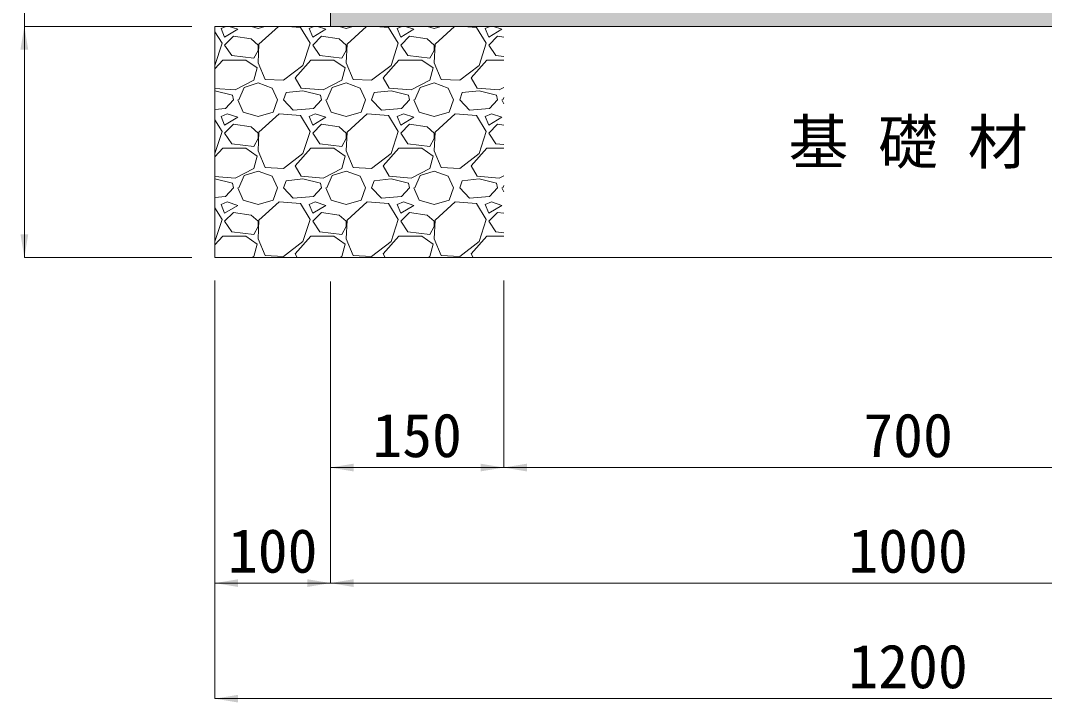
# Model space of a CAD drawing. Units: millimetres at full size. Extents: x 77366 to 106166, y -28085 to 6898.
# Drawn here: x 97597 to 98484, y -18234 to -17644 of the extents above; entities that cross this region are included whole.
import ezdxf
from ezdxf.enums import TextEntityAlignment as Align

# ---------------------------------------------------------------- set-up
doc = ezdxf.new("R2010")
doc.units = ezdxf.units.MM
doc.header["$LTSCALE"] = 50
doc.linetypes.add('USER2', pattern=[1.2, 0.8, -0.4])
doc.layers.add('モルタル', color=7, linetype='Continuous')
doc.layers.add('文字', color=7, linetype='Continuous')
for name, color, linetype, lineweight in [('受枠', 3, 'USER2', 9), ('基礎', 7, 'Continuous', 5), ('寸法線', 7, 'Continuous', 13), ('本体', 2, 'Continuous', 20)]:
    doc.layers.add(name, color=color, linetype=linetype, lineweight=lineweight)
doc.styles.add('ＭＳ ゴシック', font='')
doc.styles.get('ＭＳ ゴシック').set_extended_font_data('MS Gothic')

# ---------------------------------------------------------------- blocks, each defined once
blk = doc.blocks.new('filled_arrow')
at = {"color": 0, "linetype": 'Continuous', "lineweight": -2}
blk.add_solid([(7.5, 1.25), (0, 0), (7.5, -1.25)], dxfattribs=at)

msp = doc.modelspace()

# ---------------------------------------------------------------- hatches: boundary and pattern name
at = {"layer": 'モルタル'}
msp.add_hatch(color=256, dxfattribs=at).paths.add_polyline_path([(98865.8, -17649.22), (98865.8, -17629.22), (97865.8, -17629.22), (97865.8, -17649.22)])

# ---------------------------------------------------------------- linework, layer by layer
at = {"layer": '受枠', "linetype": 'Continuous', "lineweight": 20}
msp.add_line((97765.8, -17649.22), (97765.8, -17849.22), dxfattribs=at)
at = {"layer": '基礎', "color": 3, "lineweight": 20}
for p, q in [((97765.8, -17649.22), (98965.8, -17649.22)), ((97765.8, -17849.22), (98965.8, -17849.22))]:
    msp.add_line(p, q, dxfattribs=at)
at = {"layer": '基礎'}
for p, q in [((97771.91, -17663.88), (97765.8, -17653.88)), ((97775.11, -17649.22), (97771.15, -17650.92)), ((97771.15, -17650.92), (97774.19, -17658.54)), ((97774.19, -17658.54), (97785.62, -17651.69)), ((97781.81, -17657.78), (97774.19, -17665.4)), ((97785.62, -17651.69), (97778.24, -17649.22)), ((97797.05, -17660.07), (97781.81, -17657.78)), ((97797.37, -17649.22), (97803.15, -17650.92)), ((97803.15, -17650.92), (97808.93, -17649.22)), ((97820.8, -17649.22), (97803.91, -17664.64)), ((97839.73, -17650.16), (97828.47, -17649.22)), ((97848.11, -17663.88), (97839.73, -17650.16)), ((97851.31, -17649.22), (97847.35, -17650.92)), ((97847.35, -17650.92), (97850.39, -17658.54)), ((97850.39, -17658.54), (97861.82, -17651.69)), ((97858.01, -17657.78), (97850.39, -17665.4)), ((97861.82, -17651.69), (97854.44, -17649.22)), ((97873.25, -17660.07), (97858.01, -17657.78)), ((97873.57, -17649.22), (97879.35, -17650.92)), ((97879.35, -17650.92), (97885.13, -17649.22)), ((97897, -17649.22), (97880.11, -17664.64)), ((97915.93, -17650.16), (97904.67, -17649.22)), ((97924.31, -17663.88), (97915.93, -17650.16)), ((97927.51, -17649.22), (97923.55, -17650.92)), ((97923.55, -17650.92), (97926.59, -17658.54)), ((97926.59, -17658.54), (97938.02, -17651.69)), ((97934.21, -17657.78), (97926.59, -17665.4)), ((97938.02, -17651.69), (97930.64, -17649.22)), ((97949.45, -17660.07), (97934.21, -17657.78)), ((97949.77, -17649.22), (97955.55, -17650.92)), ((97955.55, -17650.92), (97961.33, -17649.22)), ((97973.2, -17649.22), (97956.31, -17664.64)), ((97992.13, -17650.16), (97980.87, -17649.22)), ((98000.51, -17663.88), (97992.13, -17650.16)), ((98003.71, -17649.22), (97999.75, -17650.92)), ((97999.75, -17650.92), (98002.79, -17658.54)), ((98002.79, -17658.54), (98014.22, -17651.69)), ((98010.41, -17657.78), (98002.79, -17665.4)), ((98014.22, -17651.69), (98006.84, -17649.22)), ((98015.8, -17658.59), (98010.41, -17657.78)), ((97765.81, -17682.93), (97771.91, -17663.88)), ((97774.19, -17665.4), (97780.29, -17674.55)), ((97803.15, -17665.4), (97797.05, -17660.07)), ((97803.91, -17664.64), (97803.15, -17680.64)), ((97803.15, -17669.97), (97803.15, -17665.4)), ((97842.01, -17682.93), (97848.11, -17663.88)), ((97850.39, -17665.4), (97856.49, -17674.55)), ((97879.35, -17665.4), (97873.25, -17660.07)), ((97880.11, -17664.64), (97879.35, -17680.64)), ((97879.35, -17669.97), (97879.35, -17665.4)), ((97918.21, -17682.93), (97924.31, -17663.88)), ((97926.59, -17665.4), (97932.69, -17674.55)), ((97955.55, -17665.4), (97949.45, -17660.07)), ((97956.31, -17664.64), (97955.55, -17680.64)), ((97955.55, -17669.97), (97955.55, -17665.4)), ((97994.41, -17682.93), (98000.51, -17663.88)), ((98002.79, -17665.4), (98008.89, -17674.55)), ((97780.29, -17674.55), (97799.34, -17676.83)), ((97799.34, -17676.83), (97803.15, -17669.97)), ((97856.49, -17674.55), (97875.54, -17676.83)), ((97875.54, -17676.83), (97879.35, -17669.97)), ((97932.69, -17674.55), (97951.74, -17676.83)), ((97951.74, -17676.83), (97955.55, -17669.97)), ((98008.89, -17674.55), (98015.8, -17675.37)), ((97765.8, -17685.99), (97772.67, -17678.36)), ((97765.8, -17682.94), (97765.81, -17682.93)), ((97772.67, -17678.36), (97792.48, -17678.36)), ((97792.48, -17678.36), (97802.39, -17685.21)), ((97803.15, -17680.64), (97809.25, -17695.12)), ((97825.25, -17695.88), (97842.01, -17682.93)), ((97835.15, -17693.6), (97848.87, -17678.36)), ((97848.87, -17678.36), (97868.68, -17678.36)), ((97868.68, -17678.36), (97878.59, -17685.21)), ((97879.35, -17680.64), (97885.45, -17695.12)), ((97901.45, -17695.88), (97918.21, -17682.93)), ((97911.35, -17693.6), (97925.07, -17678.36)), ((97925.07, -17678.36), (97944.88, -17678.36)), ((97944.88, -17678.36), (97954.79, -17685.21)), ((97955.55, -17680.64), (97961.65, -17695.12)), ((97977.65, -17695.88), (97994.41, -17682.93)), ((97987.55, -17693.6), (98001.27, -17678.36)), ((98001.27, -17678.36), (98015.8, -17678.36)), ((97802.39, -17685.21), (97799.34, -17695.88)), ((97878.59, -17685.21), (97875.54, -17695.88)), ((97954.79, -17685.21), (97951.74, -17695.88)), ((97799.34, -17695.88), (97783.34, -17704.26)), ((97786.39, -17712.65), (97790.96, -17701.98)), ((97790.96, -17701.98), (97803.15, -17698.17)), ((97803.15, -17698.17), (97815.34, -17702.74)), ((97809.25, -17695.12), (97825.25, -17695.88)), ((97840.49, -17702.74), (97835.15, -17693.6)), ((97875.54, -17695.88), (97859.54, -17704.26)), ((97862.59, -17712.65), (97867.16, -17701.98)), ((97867.16, -17701.98), (97879.35, -17698.17)), ((97879.35, -17698.17), (97891.54, -17702.74)), ((97885.45, -17695.12), (97901.45, -17695.88)), ((97916.69, -17702.74), (97911.35, -17693.6)), ((97951.74, -17695.88), (97935.74, -17704.26)), ((97938.79, -17712.65), (97943.36, -17701.98)), ((97943.36, -17701.98), (97955.55, -17698.17)), ((97955.55, -17698.17), (97967.74, -17702.74)), ((97961.65, -17695.12), (97977.65, -17695.88)), ((97992.89, -17702.74), (97987.55, -17693.6)), ((97783.34, -17704.26), (97765.8, -17702.86)), ((97765.81, -17705.03), (97765.8, -17705.03)), ((97781.05, -17708.84), (97765.81, -17705.03)), ((97781.81, -17712.65), (97781.05, -17708.84)), ((97815.34, -17702.74), (97819.91, -17712.65)), ((97825.25, -17712.65), (97827.53, -17706.55)), ((97842.01, -17705.03), (97827.53, -17706.55)), ((97859.54, -17704.26), (97840.49, -17702.74)), ((97857.25, -17708.84), (97842.01, -17705.03)), ((97858.01, -17712.65), (97857.25, -17708.84)), ((97891.54, -17702.74), (97896.11, -17712.65)), ((97901.45, -17712.65), (97903.73, -17706.55)), ((97918.21, -17705.03), (97903.73, -17706.55)), ((97935.74, -17704.26), (97916.69, -17702.74)), ((97933.45, -17708.84), (97918.21, -17705.03)), ((97934.21, -17712.65), (97933.45, -17708.84)), ((97967.74, -17702.74), (97972.31, -17712.65)), ((97977.65, -17712.65), (97979.93, -17706.55)), ((97994.41, -17705.03), (97979.93, -17706.55)), ((98011.94, -17704.26), (97992.89, -17702.74)), ((98009.65, -17708.84), (97994.41, -17705.03)), ((98010.41, -17712.65), (98009.65, -17708.84)), ((98015.8, -17702.24), (98011.94, -17704.26)), ((98014.99, -17712.65), (98015.8, -17710.75)), ((97781.81, -17712.65), (97774.96, -17720.27)), ((97785.62, -17712.65), (97790.2, -17723.31)), ((97816.1, -17723.31), (97819.91, -17712.65)), ((97833.63, -17721.79), (97825.25, -17712.65)), ((97858.01, -17712.65), (97851.16, -17720.27)), ((97861.82, -17712.65), (97866.4, -17723.31)), ((97892.3, -17723.31), (97896.11, -17712.65)), ((97909.83, -17721.79), (97901.45, -17712.65)), ((97934.21, -17712.65), (97927.36, -17720.27)), ((97938.02, -17712.65), (97942.6, -17723.31)), ((97968.5, -17723.31), (97972.31, -17712.65)), ((97986.03, -17721.79), (97977.65, -17712.65)), ((98010.41, -17712.65), (98003.56, -17720.27)), ((98014.22, -17712.65), (98015.8, -17716.32)), ((97774.96, -17720.27), (97765.8, -17721.06)), ((97776.48, -17724.84), (97771.15, -17727.12)), ((97771.15, -17727.12), (97774.19, -17734.74)), ((97774.19, -17734.74), (97785.62, -17727.89)), ((97785.62, -17727.89), (97776.48, -17724.84)), ((97790.2, -17723.31), (97803.15, -17727.12)), ((97803.15, -17727.12), (97816.1, -17723.31)), ((97821.44, -17724.84), (97803.91, -17740.84)), ((97839.73, -17726.36), (97821.44, -17724.84)), ((97851.16, -17720.27), (97833.63, -17721.79)), ((97848.11, -17740.08), (97839.73, -17726.36)), ((97852.68, -17724.84), (97847.35, -17727.12)), ((97847.35, -17727.12), (97850.39, -17734.74)), ((97850.39, -17734.74), (97861.82, -17727.89)), ((97861.82, -17727.89), (97852.68, -17724.84)), ((97866.4, -17723.31), (97879.35, -17727.12)), ((97879.35, -17727.12), (97892.3, -17723.31)), ((97897.64, -17724.84), (97880.11, -17740.84)), ((97915.93, -17726.36), (97897.64, -17724.84)), ((97927.36, -17720.27), (97909.83, -17721.79)), ((97924.31, -17740.08), (97915.93, -17726.36)), ((97928.88, -17724.84), (97923.55, -17727.12)), ((97923.55, -17727.12), (97926.59, -17734.74)), ((97926.59, -17734.74), (97938.02, -17727.89)), ((97938.02, -17727.89), (97928.88, -17724.84)), ((97942.6, -17723.31), (97955.55, -17727.12)), ((97955.55, -17727.12), (97968.5, -17723.31)), ((97973.84, -17724.84), (97956.31, -17740.84)), ((97992.13, -17726.36), (97973.84, -17724.84)), ((98003.56, -17720.27), (97986.03, -17721.79)), ((98000.51, -17740.08), (97992.13, -17726.36)), ((98005.08, -17724.84), (97999.75, -17727.12)), ((97999.75, -17727.12), (98002.79, -17734.74)), ((98002.79, -17734.74), (98014.22, -17727.89)), ((98014.22, -17727.89), (98005.08, -17724.84)), ((97771.91, -17740.08), (97765.8, -17730.08)), ((97781.81, -17733.98), (97774.19, -17741.6)), ((97797.05, -17736.27), (97781.81, -17733.98)), ((97803.15, -17741.6), (97797.05, -17736.27)), ((97858.01, -17733.98), (97850.39, -17741.6)), ((97873.25, -17736.27), (97858.01, -17733.98)), ((97879.35, -17741.6), (97873.25, -17736.27)), ((97934.21, -17733.98), (97926.59, -17741.6)), ((97949.45, -17736.27), (97934.21, -17733.98)), ((97955.55, -17741.6), (97949.45, -17736.27)), ((98010.41, -17733.98), (98002.79, -17741.6)), ((98015.8, -17734.79), (98010.41, -17733.98)), ((97765.81, -17759.13), (97771.91, -17740.08)), ((97774.19, -17741.6), (97780.29, -17750.75)), ((97799.34, -17753.03), (97803.15, -17746.17)), ((97803.91, -17740.84), (97803.15, -17756.84)), ((97803.15, -17746.17), (97803.15, -17741.6)), ((97842.01, -17759.13), (97848.11, -17740.08)), ((97850.39, -17741.6), (97856.49, -17750.75)), ((97875.54, -17753.03), (97879.35, -17746.17)), ((97880.11, -17740.84), (97879.35, -17756.84)), ((97879.35, -17746.17), (97879.35, -17741.6)), ((97918.21, -17759.13), (97924.31, -17740.08)), ((97926.59, -17741.6), (97932.69, -17750.75)), ((97951.74, -17753.03), (97955.55, -17746.17)), ((97956.31, -17740.84), (97955.55, -17756.84)), ((97955.55, -17746.17), (97955.55, -17741.6)), ((97994.41, -17759.13), (98000.51, -17740.08)), ((98002.79, -17741.6), (98008.89, -17750.75)), ((97765.8, -17762.19), (97772.67, -17754.56)), ((97772.67, -17754.56), (97792.48, -17754.56)), ((97780.29, -17750.75), (97799.34, -17753.03)), ((97792.48, -17754.56), (97802.39, -17761.41)), ((97835.15, -17769.8), (97848.87, -17754.56)), ((97848.87, -17754.56), (97868.68, -17754.56)), ((97856.49, -17750.75), (97875.54, -17753.03)), ((97868.68, -17754.56), (97878.59, -17761.41)), ((97911.35, -17769.8), (97925.07, -17754.56)), ((97925.07, -17754.56), (97944.88, -17754.56)), ((97932.69, -17750.75), (97951.74, -17753.03)), ((97944.88, -17754.56), (97954.79, -17761.41)), ((97987.55, -17769.8), (98001.27, -17754.56)), ((98001.27, -17754.56), (98015.8, -17754.56)), ((98008.89, -17750.75), (98015.8, -17751.57)), ((97765.8, -17759.14), (97765.81, -17759.13)), ((97802.39, -17761.41), (97799.34, -17772.08)), ((97803.15, -17756.84), (97809.25, -17771.32)), ((97825.25, -17772.08), (97842.01, -17759.13)), ((97878.59, -17761.41), (97875.54, -17772.08)), ((97879.35, -17756.84), (97885.45, -17771.32)), ((97901.45, -17772.08), (97918.21, -17759.13)), ((97954.79, -17761.41), (97951.74, -17772.08)), ((97955.55, -17756.84), (97961.65, -17771.32)), ((97977.65, -17772.08), (97994.41, -17759.13)), ((97799.34, -17772.08), (97783.34, -17780.46)), ((97809.25, -17771.32), (97825.25, -17772.08)), ((97840.49, -17778.94), (97835.15, -17769.8)), ((97875.54, -17772.08), (97859.54, -17780.46)), ((97885.45, -17771.32), (97901.45, -17772.08)), ((97916.69, -17778.94), (97911.35, -17769.8)), ((97951.74, -17772.08), (97935.74, -17780.46)), ((97961.65, -17771.32), (97977.65, -17772.08)), ((97992.89, -17778.94), (97987.55, -17769.8)), ((97783.34, -17780.46), (97765.8, -17779.06)), ((97765.81, -17781.23), (97765.8, -17781.23)), ((97781.05, -17785.04), (97765.81, -17781.23)), ((97786.39, -17788.85), (97790.96, -17778.18)), ((97790.96, -17778.18), (97803.15, -17774.37)), ((97803.15, -17774.37), (97815.34, -17778.94)), ((97815.34, -17778.94), (97819.91, -17788.85)), ((97842.01, -17781.23), (97827.53, -17782.75)), ((97859.54, -17780.46), (97840.49, -17778.94)), ((97857.25, -17785.04), (97842.01, -17781.23)), ((97862.59, -17788.85), (97867.16, -17778.18)), ((97867.16, -17778.18), (97879.35, -17774.37)), ((97879.35, -17774.37), (97891.54, -17778.94)), ((97891.54, -17778.94), (97896.11, -17788.85)), ((97918.21, -17781.23), (97903.73, -17782.75)), ((97935.74, -17780.46), (97916.69, -17778.94)), ((97933.45, -17785.04), (97918.21, -17781.23)), ((97938.79, -17788.85), (97943.36, -17778.18)), ((97943.36, -17778.18), (97955.55, -17774.37)), ((97955.55, -17774.37), (97967.74, -17778.94)), ((97967.74, -17778.94), (97972.31, -17788.85)), ((97994.41, -17781.23), (97979.93, -17782.75)), ((98011.94, -17780.46), (97992.89, -17778.94)), ((98009.65, -17785.04), (97994.41, -17781.23)), ((98015.8, -17778.44), (98011.94, -17780.46)), ((97781.81, -17788.85), (97774.96, -17796.47)), ((97781.81, -17788.85), (97781.05, -17785.04)), ((97785.62, -17788.85), (97790.2, -17799.51)), ((97816.1, -17799.51), (97819.91, -17788.85)), ((97825.25, -17788.85), (97827.53, -17782.75)), ((97833.63, -17797.99), (97825.25, -17788.85)), ((97858.01, -17788.85), (97851.16, -17796.47)), ((97858.01, -17788.85), (97857.25, -17785.04)), ((97861.82, -17788.85), (97866.4, -17799.51)), ((97892.3, -17799.51), (97896.11, -17788.85)), ((97901.45, -17788.85), (97903.73, -17782.75)), ((97909.83, -17797.99), (97901.45, -17788.85)), ((97934.21, -17788.85), (97927.36, -17796.47)), ((97934.21, -17788.85), (97933.45, -17785.04)), ((97938.02, -17788.85), (97942.6, -17799.51)), ((97968.5, -17799.51), (97972.31, -17788.85)), ((97977.65, -17788.85), (97979.93, -17782.75)), ((97986.03, -17797.99), (97977.65, -17788.85)), ((98010.41, -17788.85), (98003.56, -17796.47)), ((98010.41, -17788.85), (98009.65, -17785.04)), ((98014.22, -17788.85), (98015.8, -17792.52)), ((98014.99, -17788.85), (98015.8, -17786.95)), ((97774.96, -17796.47), (97765.8, -17797.26)), ((97790.2, -17799.51), (97803.15, -17803.32)), ((97803.15, -17803.32), (97816.1, -17799.51)), ((97851.16, -17796.47), (97833.63, -17797.99)), ((97866.4, -17799.51), (97879.35, -17803.32)), ((97879.35, -17803.32), (97892.3, -17799.51)), ((97927.36, -17796.47), (97909.83, -17797.99)), ((97942.6, -17799.51), (97955.55, -17803.32)), ((97955.55, -17803.32), (97968.5, -17799.51)), ((98003.56, -17796.47), (97986.03, -17797.99)), ((97771.91, -17816.28), (97765.8, -17806.28)), ((97776.48, -17801.04), (97771.15, -17803.32)), ((97771.15, -17803.32), (97774.19, -17810.94)), ((97774.19, -17810.94), (97785.62, -17804.09)), ((97785.62, -17804.09), (97776.48, -17801.04)), ((97821.44, -17801.04), (97803.91, -17817.04)), ((97839.73, -17802.56), (97821.44, -17801.04)), ((97848.11, -17816.28), (97839.73, -17802.56)), ((97852.68, -17801.04), (97847.35, -17803.32)), ((97847.35, -17803.32), (97850.39, -17810.94)), ((97850.39, -17810.94), (97861.82, -17804.09)), ((97861.82, -17804.09), (97852.68, -17801.04)), ((97897.64, -17801.04), (97880.11, -17817.04)), ((97915.93, -17802.56), (97897.64, -17801.04)), ((97924.31, -17816.28), (97915.93, -17802.56)), ((97928.88, -17801.04), (97923.55, -17803.32)), ((97923.55, -17803.32), (97926.59, -17810.94)), ((97926.59, -17810.94), (97938.02, -17804.09)), ((97938.02, -17804.09), (97928.88, -17801.04)), ((97973.84, -17801.04), (97956.31, -17817.04)), ((97992.13, -17802.56), (97973.84, -17801.04)), ((98000.51, -17816.28), (97992.13, -17802.56)), ((98005.08, -17801.04), (97999.75, -17803.32)), ((97999.75, -17803.32), (98002.79, -17810.94)), ((98002.79, -17810.94), (98014.22, -17804.09)), ((98014.22, -17804.09), (98005.08, -17801.04)), ((97765.81, -17835.33), (97771.91, -17816.28)), ((97781.81, -17810.18), (97774.19, -17817.8)), ((97797.05, -17812.47), (97781.81, -17810.18)), ((97803.15, -17817.8), (97797.05, -17812.47)), ((97803.91, -17817.04), (97803.15, -17833.04)), ((97842.01, -17835.33), (97848.11, -17816.28)), ((97858.01, -17810.18), (97850.39, -17817.8)), ((97873.25, -17812.47), (97858.01, -17810.18)), ((97879.35, -17817.8), (97873.25, -17812.47)), ((97880.11, -17817.04), (97879.35, -17833.04)), ((97918.21, -17835.33), (97924.31, -17816.28)), ((97934.21, -17810.18), (97926.59, -17817.8)), ((97949.45, -17812.47), (97934.21, -17810.18)), ((97955.55, -17817.8), (97949.45, -17812.47)), ((97956.31, -17817.04), (97955.55, -17833.04)), ((97994.41, -17835.33), (98000.51, -17816.28)), ((98010.41, -17810.18), (98002.79, -17817.8)), ((98015.8, -17810.99), (98010.41, -17810.18)), ((97774.19, -17817.8), (97780.29, -17826.95)), ((97799.34, -17829.23), (97803.15, -17822.37)), ((97803.15, -17822.37), (97803.15, -17817.8)), ((97850.39, -17817.8), (97856.49, -17826.95)), ((97875.54, -17829.23), (97879.35, -17822.37)), ((97879.35, -17822.37), (97879.35, -17817.8)), ((97926.59, -17817.8), (97932.69, -17826.95)), ((97951.74, -17829.23), (97955.55, -17822.37)), ((97955.55, -17822.37), (97955.55, -17817.8)), ((98002.79, -17817.8), (98008.89, -17826.95)), ((97765.8, -17838.39), (97772.67, -17830.76)), ((97772.67, -17830.76), (97792.48, -17830.76)), ((97780.29, -17826.95), (97799.34, -17829.23)), ((97792.48, -17830.76), (97802.39, -17837.61)), ((97803.15, -17833.04), (97809.25, -17847.52)), ((97835.15, -17846), (97848.87, -17830.76)), ((97848.87, -17830.76), (97868.68, -17830.76)), ((97856.49, -17826.95), (97875.54, -17829.23)), ((97868.68, -17830.76), (97878.59, -17837.61)), ((97879.35, -17833.04), (97885.45, -17847.52)), ((97911.35, -17846), (97925.07, -17830.76)), ((97925.07, -17830.76), (97944.88, -17830.76)), ((97932.69, -17826.95), (97951.74, -17829.23)), ((97944.88, -17830.76), (97954.79, -17837.61)), ((97955.55, -17833.04), (97961.65, -17847.52)), ((97987.55, -17846), (98001.27, -17830.76)), ((98001.27, -17830.76), (98015.8, -17830.76)), ((98008.89, -17826.95), (98015.8, -17827.77)), ((97765.8, -17835.34), (97765.81, -17835.33)), ((97802.39, -17837.61), (97799.34, -17848.28)), ((97825.25, -17848.28), (97842.01, -17835.33)), ((97878.59, -17837.61), (97875.54, -17848.28)), ((97901.45, -17848.28), (97918.21, -17835.33)), ((97954.79, -17837.61), (97951.74, -17848.28)), ((97977.65, -17848.28), (97994.41, -17835.33)), ((97799.34, -17848.28), (97797.54, -17849.22)), ((97809.25, -17847.52), (97825.25, -17848.28)), ((97837.04, -17849.22), (97835.15, -17846)), ((97875.54, -17848.28), (97873.74, -17849.22)), ((97885.45, -17847.52), (97901.45, -17848.28)), ((97913.24, -17849.22), (97911.35, -17846)), ((97951.74, -17848.28), (97949.94, -17849.22)), ((97961.65, -17847.52), (97977.65, -17848.28)), ((97989.44, -17849.22), (97987.55, -17846))]:
    msp.add_line(p, q, dxfattribs=at)
at = {"layer": '寸法線'}
for p, q in [((97600.8, -17589.22), (97600.8, -17689.22)), ((97745.8, -17649.22), (97600.8, -17649.22)), ((97600.8, -17649.22), (97600.8, -17849.22)), ((97745.8, -17649.22), (97600.8, -17649.22)), ((97745.8, -17849.22), (97600.8, -17849.22)), ((97765.8, -17869.22), (97765.8, -18131.01)), ((97765.8, -17869.22), (97765.8, -18231.01)), ((97865.8, -17870.12), (97865.8, -18031.01)), ((97865.8, -17870.12), (97865.8, -18131.01)), ((97865.8, -17870.12), (97865.8, -18131.01)), ((98015.8, -17869.22), (98015.8, -18031.01)), ((98015.8, -17869.22), (98015.8, -18031.01)), ((97865.8, -18031.01), (98015.8, -18031.01)), ((98015.8, -18031.01), (98715.8, -18031.01)), ((97865.8, -18131.01), (97765.8, -18131.01)), ((97865.8, -18131.01), (98865.8, -18131.01)), ((97765.8, -18231.01), (98965.8, -18231.01))]:
    msp.add_line(p, q, dxfattribs=at)
at = {"layer": '本体'}
msp.add_line((97865.8, -17629.22), (97865.8, -17649.22), dxfattribs=at)

# ---------------------------------------------------------------- block references
at = {"layer": '寸法線', "xscale": 2.67, "yscale": 2.67}
for p, rotation in [((97600.8, -17649.22), 270), ((97600.8, -17649.22), 270), ((97600.8, -17849.22), 90), ((98015.8, -18031.01), 180), ((97865.8, -18131.01), 180)]:
    msp.add_blockref('filled_arrow', p, dxfattribs=dict(at, rotation=rotation))
for p in [(97865.8, -18031.01), (98015.8, -18031.01), (97765.8, -18131.01), (97865.8, -18131.01), (97765.8, -18231.01)]:
    msp.add_blockref('filled_arrow', p, dxfattribs=at)

# ---------------------------------------------------------------- texts
at = {"layer": '寸法線', "style": 'ＭＳ ゴシック'}
for s, p in [('150', (97940.8, -18003.01)), ('700', (98365.8, -18003.01)), ('100', (97815.8, -18103.01)), ('1000', (98365.8, -18103.01)), ('1200', (98365.8, -18203.01))]:
    msp.add_text(s, height=37.98, dxfattribs=at).set_placement(p, align=Align.MIDDLE_CENTER)
at = {"layer": '文字', "style": 'ＭＳ ゴシック'}
msp.add_text('基 礎 材', height=37.98, dxfattribs=at).set_placement((98365.8, -17749.22), align=Align.MIDDLE_CENTER)

doc.saveas('drawing.dxf')
